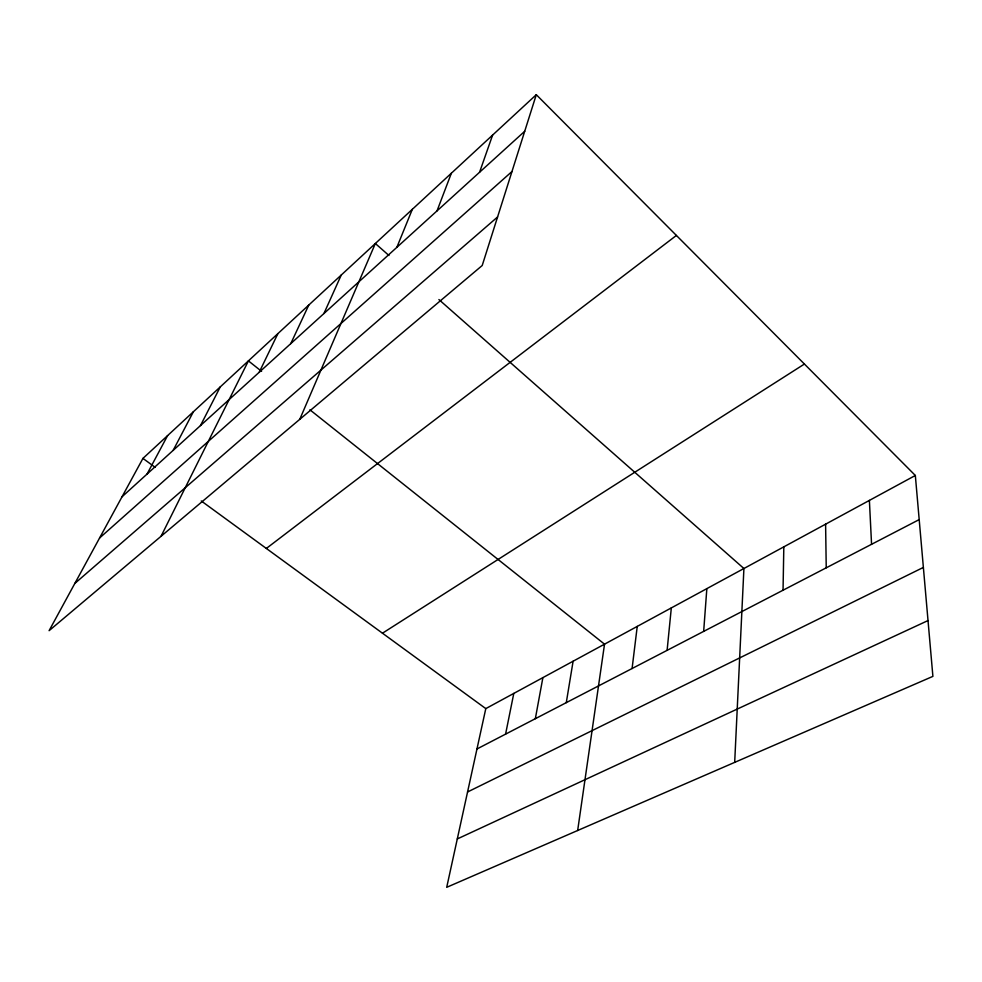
<?xml version="1.0" encoding="UTF-8"?>
<svg xmlns="http://www.w3.org/2000/svg" width="982" height="982" viewBox="0 0 982 982"><rect width="100%" height="100%" fill="white"/><g stroke="black" fill="none" stroke-linecap="round" stroke-linejoin="round"><path stroke-width="1.47" d="M783.047 590.219L783.82 546.851M734.683 762.376L743.914 568.517L438.893 299.547M703.664 631.389L706.844 588.635M667.109 650.354L671.32 607.907M632.089 668.509L637.244 626.406M577.662 830.502L604.531 644.167L309.919 409.801M566.283 702.646L573.107 661.217M535.337 718.701L542.886 677.629M505.583 734.131L513.795 693.402M915.334 475.472L485.795 708.611L446.712 887.311L932.9 676.377L915.334 475.472L536.295 94.689L142.942 458.398L49.1 630.677L482.211 265.508L536.295 94.689M479.56 172.267L492.62 135.062M437.027 210.885L451.364 173.213M396.863 247.329L412.33 209.301M299.755 419.351L375.345 243.499L388.933 255.48M323.937 313.516L341.257 275.034M290.758 343.639L308.802 305.034M259.199 372.288L277.894 333.61M161.048 536.295L248.409 360.873L261.58 371.343M200.488 425.574L220.263 386.908M173.151 450.394L193.356 411.789M147.018 474.11L167.603 435.603M122.026 496.782L524.707 131.293M99.563 538.026L511.966 171.531M74.828 583.443L497.579 216.973M266.343 548.459L676.402 235.435M382.464 633.206L804.418 364.04M476.97 748.971L919.189 519.601M467.555 791.983L923.375 567.412M457.293 838.947L928.015 620.563M142.942 458.398L155.217 467.358M201.261 500.955L485.795 708.611M869.389 500.403L871.562 544.31M825.604 524.167L826.23 567.817"/></g></svg>
